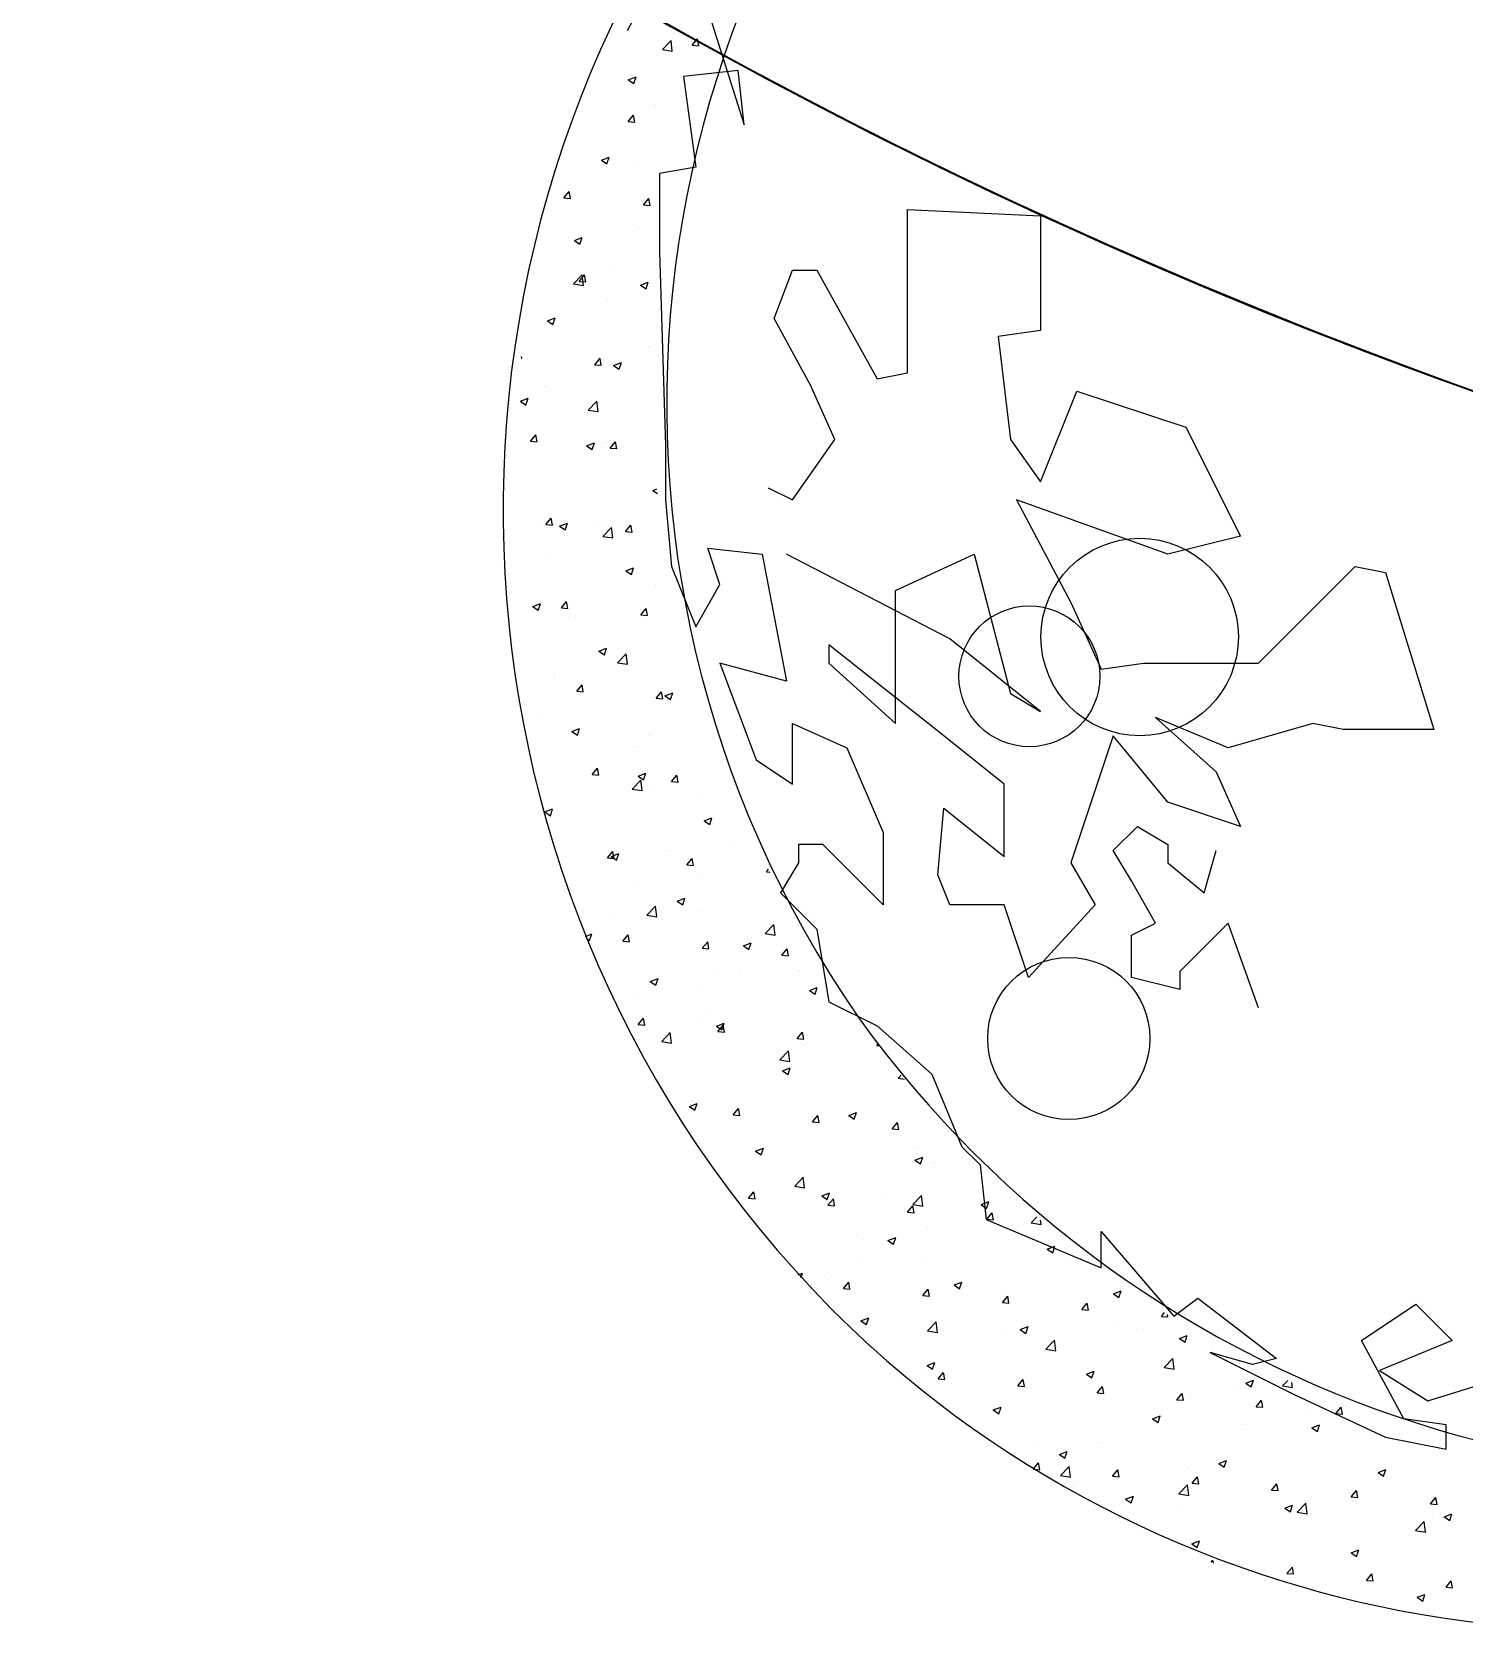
# Model space of a CAD drawing. Extents: x 652 to 897, y 187 to 370.
# Drawn here: x 849.328 to 849.942, y 228.694 to 229.38 of the extents above; entities that cross this region are included whole.
import ezdxf

# ---------------------------------------------------------------- set-up
doc = ezdxf.new("R2010")
doc.units = 0
doc.layers.get('0').update_dxf_attribs({"linetype": 'CONTINUOUS'})
doc.layers.add('40', color=3, linetype='CONTINUOUS')
doc.layers.add('ROAD', color=1, linetype='CONTINUOUS')

# ---------------------------------------------------------------- blocks, each defined once
blk = doc.blocks.new('PLANT90')
for start, end in [(98.1984, 120.329), (53.1984, 75.329), (143.1984, 165.329), (8.1984, 30.329), (188.1984, 210.329), (323.1984, 345.329), (233.1984, 255.329), (278.1984, 300.329)]:
    blk.add_arc((121.2, -11.9), 5000, start, end)
blk = doc.blocks.new('WH34')
at = {"layer": '40', "color": 3}
for p, q in [((-239.6, 95.17), (-239.6, 95.17)), ((-235.66, 92.42), (-234.46, 93.86)), ((-234.17, 92.29), (-234.46, 93.86)), ((-234.13, 94.89), (-234.13, 94.89)), ((-248.71, 92.39), (-248.71, 92.39)), ((-242.37, 91.43), (-240.43, 93.46)), ((-242.37, 91.43), (-240.15, 91.08)), ((-240.15, 91.08), (-240.43, 93.46)), ((-239.38, 91.91), (-239.38, 91.91)), ((-235.66, 92.42), (-234.17, 92.29)), ((-239.91, 86.85), (-239.91, 86.85)), ((-237.3, 88.51), (-237.3, 88.51)), ((-253.09, 86.43), (-253.09, 86.43)), ((-252.89, 84.98), (-252.89, 84.98)), ((-250.06, 84.6), (-248.31, 85.28)), ((-250.06, 84.6), (-248.81, 83.76)), ((-248.82, 83.76), (-248.31, 85.27)), ((-239.16, 83.64), (-239.16, 83.64)), ((-257.59, 79.7), (-257.59, 79.7)), ((-253.74, 81.14), (-253.74, 81.14)), ((-237.62, 79.47), (-237.62, 79.47)), ((-253.2, 76.65), (-253.2, 76.65)), ((-252.32, 76.34), (-252.32, 76.34)), ((-250.12, 75.19), (-248.92, 76.62)), ((-248.63, 75.05), (-248.92, 76.62)), ((-244.25, 79.13), (-244.25, 79.13)), ((-243.88, 78.64), (-243.88, 78.64)), ((-240.21, 78.53), (-240.21, 78.53)), ((-238.98, 75.78), (-238.98, 75.78)), ((-250.12, 75.19), (-248.63, 75.06)), ((-250.46, 68.78), (-250.46, 68.78)), ((-244.2, 69.61), (-244.2, 69.61)), ((-240.52, 70.21), (-240.52, 70.21)), ((-240.2, 68.72), (-240.2, 68.72)), ((-262.57, 66.99), (-262.57, 66.99)), ((-256.14, 66.47), (-254.39, 67.15)), ((-256.14, 66.47), (-254.9, 65.64)), ((-254.9, 65.63), (-254.39, 67.14)), ((-254.77, 66.22), (-254.77, 66.22)), ((-253.5, 68.33), (-253.5, 68.33)), ((-249.22, 66.43), (-249.22, 66.43)), ((-264.59, 57.95), (-263.38, 59.39)), ((-264.59, 57.95), (-263.09, 57.82)), ((-263.09, 57.82), (-263.38, 59.38)), ((-263.36, 58.23), (-263.36, 58.23)), ((-257.03, 58.92), (-257.03, 58.92)), ((-253.8, 60.01), (-253.8, 60.01)), ((-250.77, 59.75), (-250.77, 59.75)), ((-248.78, 60.73), (-248.78, 60.73)), ((-246.65, 56.38), (-245.45, 57.82)), ((-245.16, 56.25), (-245.45, 57.82)), ((-246.65, 56.38), (-245.16, 56.25)), ((-262.17, 50.86), (-262.17, 50.86)), ((-254.11, 51.69), (-254.11, 51.69)), ((-254.09, 53.65), (-254.09, 53.65)), ((-247.88, 51.13), (-247.88, 51.13)), ((-268.4, 46.98), (-268.4, 46.98)), ((-266.74, 50.09), (-266.74, 50.09)), ((-263.61, 49.06), (-263.61, 49.06)), ((-262.22, 48.35), (-260.47, 49.02)), ((-262.22, 48.35), (-260.98, 47.51)), ((-260.98, 47.5), (-260.47, 49.02)), ((-257.35, 49.89), (-257.35, 49.89)), ((-253.82, 49.48), (-253.82, 49.48)), ((-248.82, 50.29), (-248.82, 50.29)), ((-254.41, 43.37), (-254.41, 43.37)), ((-267.04, 41.76), (-267.04, 41.76)), ((-263.93, 40.03), (-263.93, 40.03)), ((-262.43, 38.59), (-260.48, 40.62)), ((-261.12, 39.15), (-259.91, 40.58)), ((-260.2, 38.24), (-260.48, 40.61)), ((-259.62, 39.01), (-259.91, 40.58)), ((-259.06, 40.94), (-259.06, 40.94)), ((-254.46, 41.27), (-254.46, 41.27)), ((-245.72, 40.38), (-245.72, 40.38)), ((-270.19, 39.2), (-270.19, 39.2)), ((-262.43, 38.59), (-260.2, 38.24)), ((-261.12, 39.15), (-259.62, 39.01)), ((-247.3, 38.28), (-245.55, 38.95)), ((-247.3, 38.28), (-246.06, 37.44)), ((-246.06, 37.44), (-245.55, 38.95)), ((-267.34, 33.44), (-267.34, 33.44)), ((-254.85, 34.56), (-254.85, 34.56)), ((-254.72, 35.04), (-254.72, 35.04)), ((-245.25, 33.49), (-245.25, 33.49)), ((-270.5, 30.17), (-270.5, 30.17)), ((-269.43, 32.06), (-269.43, 32.06)), ((-268.31, 30.22), (-266.56, 30.89)), ((-268.31, 30.22), (-267.06, 29.38)), ((-267.06, 29.38), (-266.56, 30.89)), ((-261.04, 31.41), (-261.04, 31.41)), ((-248.86, 29.07), (-248.86, 29.07)), ((-272.01, 25.37), (-272.01, 25.37)), ((-263.93, 28.17), (-263.93, 28.17)), ((-263.44, 26.57), (-263.44, 26.57)), ((-255.02, 26.72), (-255.02, 26.72)), ((-250.59, 27.61), (-250.59, 27.61)), ((-274.24, 21.79), (-274.09, 21.78)), ((-274.09, 21.78), (-274.17, 22.23)), ((-267.65, 25.12), (-267.65, 25.12)), ((-258.66, 24.81), (-258.66, 24.81)), ((-257.65, 20.34), (-256.44, 21.78)), ((-256.15, 20.21), (-256.44, 21.77)), ((-251.82, 23.63), (-251.82, 23.63)), ((-245.57, 24.46), (-245.57, 24.46)), ((-245.32, 24.25), (-245.32, 24.25)), ((-267.61, 21.55), (-267.61, 21.55)), ((-257.65, 20.34), (-256.15, 20.21)), ((-255.32, 18.4), (-255.32, 18.4)), ((-253.38, 20.15), (-251.63, 20.82)), ((-253.38, 20.15), (-252.14, 19.31)), ((-252.14, 19.31), (-251.63, 20.82)), ((-268.91, 15.46), (-268.91, 15.46)), ((-268.47, 15.32), (-268.47, 15.32)), ((-267.95, 16.8), (-267.95, 16.8)), ((-255.56, 14.9), (-255.56, 14.9)), ((-253.89, 17.82), (-253.89, 17.82)), ((-252.14, 14.6), (-252.14, 14.6)), ((-274.39, 12.09), (-272.64, 12.76)), ((-274.39, 12.09), (-273.15, 11.25)), ((-274.19, 11.69), (-274.19, 11.69)), ((-273.15, 11.25), (-272.64, 12.76)), ((-259.11, 10.09), (-257.16, 12.12)), ((-258.4, 13.77), (-258.4, 13.77)), ((-256.89, 9.75), (-257.16, 12.12)), ((-268.26, 8.48), (-268.26, 8.48)), ((-259.11, 10.09), (-256.89, 9.75)), ((-255.63, 10.08), (-255.63, 10.08)), ((-272.11, 3.1), (-270.91, 4.54)), ((-270.62, 2.97), (-270.91, 4.54)), ((-264.98, 3.91), (-264.98, 3.91)), ((-258.72, 4.74), (-258.72, 4.74)), ((-249.25, 5.98), (-249.25, 5.98)), ((-273.78, 2.69), (-273.78, 2.69)), ((-272.11, 3.1), (-270.62, 2.97)), ((-269.5, 0.4), (-269.5, 0.4)), ((-268.56, 0.15), (-268.56, 0.15)), ((-260.43, 2.12), (-260.43, 2.12)), ((-259.47, 2.02), (-257.72, 2.69)), ((-259.47, 2.02), (-258.22, 1.18)), ((-258.22, 1.18), (-257.72, 2.69)), ((-255.93, 1.75), (-255.93, 1.75)), ((-254.92, 2.9), (-254.92, 2.9)), ((-254.18, 1.54), (-252.97, 2.97)), ((-254.18, 1.54), (-252.69, 1.41)), ((-252.69, 1.4), (-252.97, 2.97)), ((-247.08, 1.56), (-247.08, 1.56)), ((-268.5, -0.67), (-268.5, -0.67)), ((-255.16, -1.24), (-255.16, -1.24)), ((-248.93, -2.58), (-248.93, -2.58)), ((-271.55, -5.95), (-271.55, -5.95)), ((-265.3, -5.12), (-265.3, -5.12)), ((-263.51, -5.09), (-263.51, -5.09)), ((-256.24, -6.57), (-256.24, -6.57)), ((-255.83, -3.88), (-255.83, -3.88)), ((-268.86, -8.17), (-268.86, -8.17)), ((-265.4, -10.59), (-265.4, -10.59)), ((-244.54, -8.04), (-243.63, -7.69)), ((-244.54, -8.04), (-243.51, -8.74)), ((-268.64, -15.7), (-267.44, -14.26)), ((-267.15, -15.83), (-267.44, -14.27)), ((-262.4, -13.74), (-262.4, -13.74)), ((-253.96, -13.84), (-253.96, -13.84)), ((-252.06, -11.15), (-252.06, -11.15)), ((-246.62, -11.66), (-246.62, -11.66)), ((-243.56, -13.02), (-243.56, -13.02)), ((-271.87, -14.98), (-271.87, -14.98)), ((-269.17, -16.49), (-269.17, -16.49)), ((-268.64, -15.7), (-267.15, -15.83)), ((-268.54, -16.34), (-268.54, -16.34)), ((-265.55, -16.11), (-263.8, -15.43)), ((-265.55, -16.11), (-264.31, -16.94)), ((-264.31, -16.95), (-263.8, -15.44)), ((-256.54, -14.89), (-256.54, -14.89)), ((-255.8, -18.4), (-253.85, -16.37)), ((-253.57, -18.74), (-253.85, -16.37)), ((-250.71, -17.27), (-249.51, -15.83)), ((-250.71, -17.27), (-249.22, -17.4)), ((-249.22, -17.4), (-249.51, -15.83)), ((-255.8, -18.4), (-253.57, -18.74)), ((-253.19, -21.52), (-253.19, -21.52)), ((-246.93, -20.7), (-246.93, -20.7)), ((-243.86, -21.34), (-243.86, -21.34)), ((-270.27, -23.36), (-270.27, -23.36)), ((-269.47, -24.81), (-269.47, -24.81)), ((-268.98, -23.6), (-268.98, -23.6)), ((-256.93, -23.92), (-256.93, -23.92)), ((-256.84, -23.21), (-256.84, -23.21)), ((-243.58, -24.49), (-243.58, -24.49)), ((-265, -26.72), (-265, -26.72)), ((-255, -28.75), (-255, -28.75)), ((-251.65, -27.28), (-251.65, -27.28)), ((-250.63, -26.17), (-248.88, -25.5)), ((-250.63, -26.17), (-249.38, -27.01)), ((-249.38, -27.01), (-248.88, -25.5)), ((-269.58, -31.26), (-269.58, -31.26)), ((-259.77, -31.38), (-259.77, -31.38)), ((-257.15, -31.54), (-257.15, -31.54)), ((-253.51, -30.56), (-253.51, -30.56)), ((-244.16, -29.66), (-244.16, -29.66)), ((-244.04, -29.31), (-244.04, -29.31)), ((-275.56, -33.46), (-275.56, -33.46)), ((-275.25, -36.07), (-275.25, -36.07)), ((-271.63, -34.23), (-269.88, -33.56)), ((-271.63, -34.23), (-270.39, -35.07)), ((-270.39, -35.08), (-269.88, -33.57)), ((-269.78, -33.14), (-269.78, -33.14)), ((-265.17, -34.5), (-263.97, -33.07)), ((-265.17, -34.5), (-263.68, -34.64)), ((-263.68, -34.64), (-263.97, -33.07)), ((-249.01, -34.24), (-249.01, -34.24)), ((-247.24, -36.07), (-246.04, -34.64)), ((-247.24, -36.07), (-245.75, -36.2)), ((-245.75, -36.21), (-246.04, -34.64)), ((-263.59, -36.74), (-263.59, -36.74)), ((-261.9, -36.63), (-261.9, -36.63)), ((-250.62, -39.17), (-250.62, -39.17)), ((-248.55, -37.2), (-248.55, -37.2)), ((-244.47, -37.98), (-244.47, -37.98)), ((-270.08, -41.46), (-270.08, -41.46)), ((-266.35, -41.24), (-266.35, -41.24)), ((-260.09, -40.42), (-260.09, -40.42)), ((-257.45, -39.86), (-257.45, -39.86)), ((-239.46, -42.99), (-239.46, -42.99)), ((-256.71, -44.3), (-254.96, -43.63)), ((-256.71, -44.3), (-255.47, -45.14)), ((-255.47, -45.14), (-254.96, -43.63)), ((-254.04, -45.49), (-254.04, -45.49)), ((-252.48, -46.89), (-250.54, -44.86)), ((-252.48, -46.89), (-250.26, -47.23)), ((-250.26, -47.23), (-250.54, -44.86)), ((-244.77, -46.31), (-244.77, -46.31)), ((-270.38, -49.78), (-270.38, -49.78)), ((-268.62, -48), (-268.62, -48)), ((-266.77, -49.41), (-266.77, -49.41)), ((-266.66, -50.28), (-266.66, -50.28)), ((-257.76, -48.18), (-257.76, -48.18)), ((-257.2, -49.03), (-257.2, -49.03)), ((-253.42, -49.97), (-253.42, -49.97)), ((-241.41, -46.95), (-241.41, -46.95)), ((-272.92, -51.1), (-272.92, -51.1)), ((-261.7, -53.31), (-260.5, -51.87)), ((-261.7, -53.31), (-260.21, -53.44)), ((-261.5, -52.76), (-261.5, -52.76)), ((-260.21, -53.44), (-260.5, -51.88)), ((-248.15, -53.33), (-248.15, -53.33)), ((-243.77, -54.88), (-242.57, -53.44)), ((-242.28, -55.01), (-242.57, -53.44)), ((-241.79, -54.37), (-240.04, -53.69)), ((-240.55, -55.21), (-240.04, -53.7)), ((-240.08, -50.53), (-240.08, -50.53)), ((-234.81, -53.89), (-234.81, -53.89)), ((-258.06, -56.5), (-258.06, -56.5)), ((-247.98, -56.81), (-247.98, -56.81)), ((-245.08, -54.63), (-245.08, -54.63)), ((-243.77, -54.88), (-242.28, -55.01)), ((-241.79, -54.37), (-240.54, -55.2)), ((-241.72, -55.99), (-241.72, -55.99)), ((-273.24, -60.14), (-273.24, -60.14)), ((-270.69, -58.1), (-270.69, -58.1)), ((-263.77, -58.89), (-263.77, -58.89)), ((-255.07, -60.41), (-255.07, -60.41)), ((-240.49, -57.91), (-240.49, -57.91)), ((-232.54, -61.19), (-232.54, -61.19)), ((-271.74, -62.11), (-271.74, -62.11)), ((-269.65, -62.91), (-269.65, -62.91)), ((-262.79, -62.43), (-261.04, -61.76)), ((-262.79, -62.43), (-261.55, -63.27)), ((-261.55, -63.27), (-261.04, -61.76)), ((-258.4, -62.68), (-258.4, -62.68)), ((-258.36, -64.83), (-258.36, -64.83)), ((-245.38, -62.95), (-245.38, -62.95)), ((-245.05, -63.24), (-245.05, -63.24)), ((-238.83, -64.6), (-238.83, -64.6)), ((-234.5, -63.4), (-234.5, -63.4)), ((-231.71, -63.81), (-231.71, -63.81)), ((-270.99, -66.43), (-270.99, -66.43)), ((-263.66, -68.4), (-263.66, -68.4)), ((-254.56, -66.67), (-254.56, -66.67)), ((-249.08, -65.9), (-249.08, -65.9)), ((-248.3, -65.85), (-248.3, -65.85)), ((-270.35, -68.75), (-270.35, -68.75)), ((-258.24, -72.11), (-257.03, -70.68)), ((-258.24, -72.11), (-256.74, -72.25)), ((-256.74, -72.25), (-257.03, -70.68)), ((-247.87, -72.49), (-246.12, -71.82)), ((-246.63, -73.34), (-246.12, -71.83)), ((-245.68, -71.27), (-245.68, -71.27)), ((-232.85, -69.51), (-232.85, -69.51)), ((-263.26, -75.45), (-263.26, -75.45)), ((-258.67, -73.15), (-258.67, -73.15)), ((-254.88, -75.71), (-254.88, -75.71)), ((-249.17, -75.38), (-247.22, -73.35)), ((-249.17, -75.38), (-246.94, -75.72)), ((-247.87, -72.49), (-246.63, -73.33)), ((-246.95, -75.72), (-247.22, -73.35)), ((-245.41, -74.46), (-245.41, -74.46)), ((-240.3, -73.68), (-239.1, -72.25)), ((-240.3, -73.68), (-238.81, -73.81)), ((-239.53, -74.65), (-239.53, -74.65)), ((-238.81, -73.82), (-239.1, -72.25)), ((-229.62, -72.38), (-229.62, -72.38)), ((-261.14, -76.53), (-261.14, -76.53)), ((-257.99, -78.81), (-257.99, -78.81)), ((-254.11, -77.15), (-254.11, -77.15)), ((-249.92, -76.02), (-249.92, -76.02)), ((-236.57, -76.58), (-236.57, -76.58)), ((-233.15, -77.84), (-233.15, -77.84)), ((-268.88, -80.56), (-267.13, -79.89)), ((-268.88, -80.56), (-267.63, -81.4)), ((-268.69, -79.65), (-268.69, -79.65)), ((-267.63, -81.4), (-267.13, -79.89)), ((-258.97, -81.47), (-258.97, -81.47)), ((-245.99, -79.6), (-245.99, -79.6)), ((-244.65, -79.37), (-244.65, -79.37)), ((-236.2, -82.24), (-236.2, -82.24)), ((-232.95, -82.56), (-231.2, -81.89)), ((-232.95, -82.56), (-231.7, -83.4)), ((-231.71, -83.4), (-231.2, -81.89)), ((-231.3, -79.94), (-231.3, -79.94)), ((-229.94, -81.42), (-229.94, -81.42)), ((-261.46, -85.57), (-261.46, -85.57)), ((-251.99, -84.32), (-251.99, -84.32)), ((-233.46, -86.16), (-233.46, -86.16)), ((-259.28, -89.79), (-259.28, -89.79)), ((-254.89, -88.72), (-254.89, -88.72)), ((-254.77, -90.92), (-253.56, -89.48)), ((-253.95, -90.62), (-252.2, -89.95)), ((-253.27, -91.05), (-253.56, -89.49)), ((-252.71, -91.46), (-252.2, -89.95)), ((-246.29, -87.92), (-246.29, -87.92)), ((-241.55, -89.29), (-241.55, -89.29)), ((-240.56, -89.56), (-240.56, -89.56)), ((-228.2, -89.85), (-228.2, -89.85)), ((-227.05, -90.03), (-227.05, -90.03)), ((-225.98, -87.06), (-225.98, -87.06)), ((-255.14, -92.07), (-255.14, -92.07)), ((-254.77, -90.92), (-253.27, -91.05)), ((-253.95, -90.62), (-252.71, -91.46)), ((-242.77, -92.1), (-242.77, -92.1)), ((-236.84, -92.49), (-235.63, -91.05)), ((-236.84, -92.49), (-235.34, -92.62)), ((-236.52, -91.28), (-236.52, -91.28)), ((-235.34, -92.62), (-235.63, -91.05)), ((-221.13, -92.88), (-221.13, -92.88)), ((-219.99, -92.55), (-219.99, -92.55)), ((-218.9, -94.06), (-218.42, -93.48)), ((-258.56, -94.18), (-258.56, -94.18)), ((-246.6, -96.24), (-246.6, -96.24)), ((-234.57, -95.05), (-234.57, -95.05)), ((-233.76, -94.48), (-233.76, -94.48)), ((-218.9, -94.06), (-218.1, -94.13)), ((-259.58, -98.11), (-259.58, -98.11)), ((-249.15, -97.56), (-249.15, -97.56)), ((-239.03, -100.69), (-237.28, -100.02)), ((-239.03, -100.69), (-237.79, -101.53)), ((-237.79, -101.53), (-237.28, -100.02)), ((-233.62, -99.89), (-233.62, -99.89)), ((-217.84, -97.82), (-217.84, -97.82)), ((-259.76, -101.5), (-259.76, -101.5)), ((-249.35, -101.96), (-249.35, -101.96)), ((-246.9, -104.56), (-246.9, -104.56)), ((-246.42, -102.06), (-246.42, -102.06)), ((-245.85, -103.87), (-243.91, -101.84)), ((-245.85, -103.87), (-243.63, -104.21)), ((-243.63, -104.22), (-243.91, -101.84)), ((-243.09, -101.14), (-243.09, -101.14)), ((-234.06, -102.8), (-234.06, -102.8)), ((-233.07, -102.63), (-233.07, -102.63)), ((-225.03, -103.8), (-225.03, -103.8)), ((-221.44, -101.2), (-221.44, -101.2)), ((-219.72, -103.19), (-219.72, -103.19)), ((-259.88, -106.44), (-259.88, -106.44)), ((-259.71, -108.63), (-258.29, -108.08)), ((-258.79, -109.59), (-258.29, -108.08)), ((-254.49, -104.86), (-254.49, -104.86)), ((-241.14, -105.42), (-241.14, -105.42)), ((-239.61, -106.31), (-239.61, -106.31)), ((-227.8, -105.99), (-227.8, -105.99)), ((-224.41, -107.68), (-224.41, -107.68)), ((-219.17, -108.01), (-217.23, -105.98)), ((-219.17, -108.01), (-216.95, -108.35)), ((-218.15, -106.85), (-218.15, -106.85)), ((-216.95, -108.35), (-217.23, -105.98)), ((-214.45, -106.55), (-214.45, -106.55)), ((-259.52, -109.1), (-258.79, -109.59)), ((-255.93, -111.82), (-255.93, -111.82)), ((-254.19, -108.81), (-254.19, -108.81)), ((-251.3, -109.72), (-250.09, -108.29)), ((-251.3, -109.72), (-249.8, -109.85)), ((-249.8, -109.86), (-250.09, -108.29)), ((-249.67, -111), (-249.67, -111)), ((-240.2, -109.75), (-240.2, -109.75)), ((-234.37, -111.12), (-234.37, -111.12)), ((-233.37, -111.29), (-232.16, -109.86)), ((-233.37, -111.29), (-231.87, -111.42)), ((-231.87, -111.43), (-232.16, -109.86)), ((-224.11, -110.75), (-222.36, -110.08)), ((-224.11, -110.75), (-222.86, -111.59)), ((-222.87, -111.6), (-222.36, -110.08)), ((-221.74, -109.52), (-221.74, -109.52)), ((-215.44, -112.86), (-214.23, -111.43)), ((-213.94, -112.99), (-214.23, -111.43)), ((-251.39, -114.77), (-251.39, -114.77)), ((-247.2, -112.88), (-247.2, -112.88)), ((-238.04, -115.33), (-238.04, -115.33)), ((-215.44, -112.86), (-213.94, -112.99)), ((-245.11, -118.82), (-243.36, -118.15)), ((-245.11, -118.82), (-243.87, -119.66)), ((-243.87, -119.66), (-243.36, -118.15)), ((-230.99, -117.54), (-230.99, -117.54)), ((-226.06, -118.72), (-226.06, -118.72)), ((-224.73, -116.71), (-224.73, -116.71)), ((-224.7, -115.9), (-224.7, -115.9)), ((-222.04, -117.85), (-222.04, -117.85)), ((-215.26, -115.47), (-215.26, -115.47)), ((-211.48, -116.22), (-211.48, -116.22)), ((-211.35, -116.46), (-211.35, -116.46)), ((-209.06, -115.97), (-209.06, -115.97)), ((-247.51, -121.21), (-247.51, -121.21)), ((-246.78, -119.61), (-246.78, -119.61)), ((-240.64, -121.22), (-240.64, -121.22)), ((-234.67, -119.45), (-234.67, -119.45)), ((-209.19, -120.82), (-207.43, -120.15)), ((-209.19, -120.82), (-207.94, -121.66)), ((-207.94, -121.66), (-207.44, -120.15)), ((-205.49, -121.71), (-205.49, -121.71)), ((-222.35, -126.17), (-222.35, -126.17)), ((-221.84, -125.33), (-221.84, -125.33)), ((-220.07, -124.21), (-220.07, -124.21)), ((-209.36, -124.29), (-209.36, -124.29)), ((-206.05, -123.25), (-206.05, -123.25)), ((-249.23, -129.21), (-249.23, -129.21)), ((-247.83, -128.53), (-246.62, -127.09)), ((-247.83, -128.53), (-246.34, -128.66)), ((-247.81, -129.53), (-247.81, -129.53)), ((-246.34, -128.66), (-246.63, -127.09)), ((-242.91, -128.11), (-242.91, -128.11)), ((-237.57, -127.4), (-237.57, -127.4)), ((-234.98, -127.77), (-234.98, -127.77)), ((-234.65, -126.71), (-234.65, -126.71)), ((-231.31, -126.57), (-231.31, -126.57)), ((-230.19, -128.88), (-228.44, -128.21)), ((-230.19, -128.88), (-228.95, -129.72)), ((-229.9, -130.1), (-228.69, -128.66)), ((-229.57, -128.67), (-229.57, -128.67)), ((-228.95, -129.72), (-228.44, -128.21)), ((-228.4, -130.23), (-228.69, -128.66)), ((-216.22, -129.24), (-216.22, -129.24)), ((-202.88, -129.8), (-202.88, -129.8)), ((-242.54, -132.36), (-240.59, -130.33)), ((-242.54, -132.36), (-240.32, -132.7)), ((-240.32, -132.71), (-240.59, -130.33)), ((-237.64, -131.47), (-237.64, -131.47)), ((-229.9, -130.1), (-228.4, -130.23)), ((-224.3, -132.03), (-224.3, -132.03)), ((-212.63, -133.11), (-212.63, -133.11)), ((-211.97, -131.67), (-210.76, -130.23)), ((-211.97, -131.67), (-210.47, -131.8)), ((-210.95, -132.6), (-210.95, -132.6)), ((-210.47, -131.8), (-210.76, -130.23)), ((-210.52, -132.96), (-210.52, -132.96)), ((-209.67, -132.62), (-209.67, -132.62)), ((-206.37, -132.28), (-206.37, -132.28)), ((-197.6, -133.16), (-197.6, -133.16)), ((-196.9, -131.04), (-196.9, -131.04)), ((-196.83, -130.86), (-196.83, -130.86)), ((-195.94, -130.46), (-195.94, -130.46)), ((-194.03, -133.24), (-193.81, -132.97)), ((-194.03, -133.24), (-193.59, -133.27)), ((-237.88, -136.43), (-237.88, -136.43)), ((-235.28, -136.09), (-235.28, -136.09)), ((-228.42, -135.19), (-228.42, -135.19)), ((-225.1, -135.46), (-225.1, -135.46)), ((-222.65, -134.49), (-222.65, -134.49)), ((-215.86, -136.5), (-213.91, -134.47)), ((-215.86, -136.5), (-213.63, -136.84)), ((-213.64, -136.84), (-213.91, -134.47)), ((-244.14, -137.26), (-244.14, -137.26)), ((-239.68, -137.96), (-239.68, -137.96)), ((-215.27, -138.95), (-213.52, -138.28)), ((-215.27, -138.95), (-214.02, -139.79)), ((-214.03, -139.79), (-213.52, -138.28)), ((-197.14, -139.18), (-197.14, -139.18)), ((-189.18, -140.64), (-188.49, -139.92)), ((-189.18, -140.64), (-187.74, -140.86)), ((-234.54, -141.38), (-234.54, -141.38)), ((-222.96, -142.81), (-222.96, -142.81)), ((-221.2, -141.95), (-221.2, -141.95)), ((-219.2, -142.97), (-219.2, -142.97)), ((-212.95, -142.14), (-212.95, -142.14)), ((-209.97, -140.94), (-209.97, -140.94)), ((-207.85, -142.51), (-207.85, -142.51)), ((-203.48, -140.9), (-203.48, -140.9)), ((-194.5, -143.07), (-194.5, -143.07)), ((-236.27, -147.01), (-234.52, -146.34)), ((-236.27, -147.01), (-235.03, -147.85)), ((-235.58, -144.41), (-235.58, -144.41)), ((-235.03, -147.85), (-234.52, -146.34)), ((-234.99, -145.05), (-234.99, -145.05)), ((-226.43, -148.9), (-225.22, -147.47)), ((-224.94, -149.04), (-225.22, -147.47)), ((-211.55, -147.87), (-211.55, -147.87)), ((-197.44, -147.5), (-197.44, -147.5)), ((-196.97, -145.37), (-196.97, -145.37)), ((-188.01, -147.86), (-188.01, -147.86)), ((-184.81, -145.9), (-184.81, -145.9)), ((-226.43, -148.9), (-224.93, -149.03)), ((-226.13, -150.38), (-226.13, -150.38)), ((-223.26, -151.14), (-223.26, -151.14)), ((-210.28, -149.26), (-210.28, -149.26)), ((-210.05, -150.76), (-210.05, -150.76)), ((-208.5, -150.47), (-207.29, -149.03)), ((-208.5, -150.47), (-207, -150.6)), ((-207, -150.6), (-207.29, -149.04)), ((-200.35, -149.01), (-198.6, -148.34)), ((-200.35, -149.01), (-199.1, -149.85)), ((-199.1, -149.86), (-198.6, -148.34)), ((-194.27, -148.68), (-194.27, -148.68)), ((-190.98, -150.86), (-190.98, -150.86)), ((-190.57, -152.04), (-189.36, -150.6)), ((-189.07, -152.17), (-189.36, -150.61)), ((-235.89, -152.74), (-235.89, -152.74)), ((-226.06, -154.72), (-226.06, -154.72)), ((-225.78, -152.83), (-225.78, -152.83)), ((-219.52, -152), (-219.52, -152)), ((-205.56, -153.36), (-205.56, -153.36)), ((-190.57, -152.04), (-189.07, -152.17)), ((-185.12, -154.22), (-185.12, -154.22)), ((-221.35, -157.08), (-219.6, -156.41)), ((-221.35, -157.08), (-220.11, -157.92)), ((-220.79, -158.08), (-220.79, -158.08)), ((-220.14, -155.87), (-220.14, -155.87)), ((-220.11, -157.92), (-219.6, -156.41)), ((-212.72, -155.28), (-212.72, -155.28)), ((-210.58, -157.58), (-210.58, -157.58)), ((-207.45, -158.64), (-207.45, -158.64)), ((-200.84, -158.54), (-200.84, -158.54)), ((-199.37, -155.85), (-199.37, -155.85)), ((-197.74, -155.82), (-197.74, -155.82)), ((-194.58, -157.72), (-194.58, -157.72)), ((-186.03, -156.41), (-186.03, -156.41)), ((-185.42, -159.08), (-183.67, -158.41)), ((-185.12, -156.47), (-185.12, -156.47)), ((-184.18, -159.92), (-183.67, -158.41)), ((-226.1, -161.86), (-226.1, -161.86)), ((-223.56, -159.46), (-223.56, -159.46)), ((-216.63, -160.62), (-216.63, -160.62)), ((-196.01, -162.11), (-196.01, -162.11)), ((-194.1, -159.21), (-194.1, -159.21)), ((-185.42, -159.08), (-184.18, -159.92)), ((-181.43, -159.61), (-181.43, -159.61)), ((-180.76, -159.77), (-180.76, -159.77)), ((-172.44, -160.67), (-172.44, -160.67)), ((-212.54, -164.99), (-210.6, -162.96)), ((-212.54, -164.99), (-210.32, -165.33)), ((-210.88, -165.91), (-210.88, -165.91)), ((-210.32, -165.34), (-210.6, -162.96)), ((-210.59, -164.61), (-210.59, -164.61)), ((-198.05, -164.15), (-198.05, -164.15)), ((-185.42, -162.55), (-185.42, -162.55)), ((-175.9, -164.25), (-175.9, -164.25)), ((-169.64, -163.43), (-169.64, -163.43)), ((-225.17, -167.12), (-225.17, -167.12)), ((-223.87, -167.78), (-223.87, -167.78)), ((-222.96, -167.71), (-221.76, -166.27)), ((-222.96, -167.71), (-221.47, -167.84)), ((-221.47, -167.84), (-221.76, -166.27)), ((-217.69, -167.99), (-217.69, -167.99)), ((-207.42, -168.4), (-207.42, -168.4)), ((-206.43, -167.14), (-204.68, -166.47)), ((-206.43, -167.14), (-205.18, -167.98)), ((-205.19, -167.98), (-204.68, -166.47)), ((-205.03, -169.28), (-203.82, -167.84)), ((-205.03, -169.28), (-203.53, -169.41)), ((-204.35, -168.56), (-204.35, -168.56)), ((-203.54, -169.41), (-203.82, -167.84)), ((-201.16, -167.58), (-201.16, -167.58)), ((-191.69, -166.33), (-191.69, -166.33)), ((-191, -169.12), (-191, -169.12)), ((-187.1, -170.84), (-185.89, -169.41)), ((-185.6, -170.98), (-185.89, -169.41)), ((-185.86, -169.13), (-183.92, -167.1)), ((-185.86, -169.13), (-183.64, -169.47)), ((-183.64, -169.47), (-183.92, -167.1)), ((-172.74, -168.99), (-172.74, -168.99)), ((-170.5, -169.14), (-168.75, -168.47)), ((-170.5, -169.14), (-169.26, -169.98)), ((-169.26, -169.99), (-168.75, -168.48)), ((-223.21, -170.48), (-223.21, -170.48)), ((-198.35, -172.47), (-198.35, -172.47)), ((-187.1, -170.84), (-185.6, -170.98)), ((-185.72, -170.87), (-185.72, -170.87)), ((-177.66, -169.68), (-177.66, -169.68)), ((-169.17, -172.41), (-167.96, -170.98)), ((-169.17, -172.41), (-167.67, -172.54)), ((-167.67, -172.55), (-167.96, -170.98)), ((-167.89, -172.02), (-167.89, -172.02)), ((-166.75, -172.04), (-166.75, -172.04)), ((-164.31, -170.25), (-164.31, -170.25)), ((-159.18, -173.26), (-157.9, -171.93)), ((-156.96, -173.61), (-157.07, -172.65)), ((-211.19, -174.23), (-211.19, -174.23)), ((-198.27, -176.19), (-198.27, -176.19)), ((-191.51, -177.21), (-189.76, -176.54)), ((-190.26, -178.05), (-189.76, -176.54)), ((-182.48, -174.11), (-182.48, -174.11)), ((-182.47, -174.53), (-182.47, -174.53)), ((-176.22, -173.29), (-176.22, -173.29)), ((-160.21, -175.56), (-160.21, -175.56)), ((-159.18, -173.26), (-156.96, -173.61)), ((-214, -178.26), (-214, -178.26)), ((-211.63, -179.53), (-211.63, -179.53)), ((-207.74, -177.44), (-207.74, -177.44)), ((-197.05, -177.03), (-197.05, -177.03)), ((-191.51, -177.21), (-190.26, -178.05)), ((-186.03, -179.19), (-186.03, -179.19)), ((-176.48, -180.02), (-176.48, -180.02)), ((-173.04, -177.32), (-173.04, -177.32)), ((-161.9, -177.51), (-161.9, -177.51)), ((-157.54, -179.82), (-157.54, -179.82)), ((-155.58, -179.21), (-153.83, -178.54)), ((-155.58, -179.21), (-154.33, -180.05)), ((-154.34, -180.05), (-153.83, -178.54)), ((-151.28, -179), (-151.28, -179)), ((-211.49, -182.55), (-211.49, -182.55)), ((-209.21, -181.33), (-209.21, -181.33)), ((-198.66, -180.79), (-198.66, -180.79)), ((-195.87, -181.89), (-195.87, -181.89)), ((-191.06, -182.52), (-191.06, -182.52)), ((-189.06, -183.97), (-189.06, -183.97)), ((-182.8, -183.15), (-182.8, -183.15)), ((-182.52, -182.46), (-182.52, -182.46)), ((-173.33, -181.9), (-173.33, -181.9)), ((-169.18, -183.02), (-169.18, -183.02)), ((-160.51, -183.88), (-160.51, -183.88)), ((-155.83, -183.59), (-155.83, -183.59)), ((-147.88, -182.28), (-147.88, -182.28)), ((-211.74, -184.97), (-210.76, -184.6)), ((-211.11, -185.65), (-210.76, -184.6)), ((-205.64, -185.02), (-205.64, -185.02)), ((-204.85, -186.05), (-204.85, -186.05)), ((-203.94, -184.69), (-203.94, -184.69)), ((-201.56, -188.08), (-200.35, -186.64)), ((-200.07, -188.21), (-200.36, -186.65)), ((-190.6, -185.25), (-190.6, -185.25)), ((-186.33, -187.51), (-186.33, -187.51)), ((-177.25, -185.82), (-177.25, -185.82)), ((-176.58, -187.27), (-174.83, -186.6)), ((-176.58, -187.27), (-175.34, -188.11)), ((-175.34, -188.11), (-174.83, -186.6)), ((-173.35, -185.64), (-173.35, -185.64)), ((-163.91, -186.38), (-163.91, -186.38)), ((-152.35, -186.26), (-152.35, -186.26)), ((-150.56, -186.94), (-150.56, -186.94)), ((-201.56, -188.08), (-200.07, -188.21)), ((-198.96, -189.11), (-198.96, -189.11)), ((-183.63, -189.65), (-182.42, -188.21)), ((-183.63, -189.65), (-182.13, -189.78)), ((-182.14, -189.78), (-182.42, -188.22)), ((-166.93, -188.76), (-166.93, -188.76)), ((-165.7, -191.22), (-164.49, -189.78)), ((-164.2, -191.35), (-164.49, -189.78)), ((-164.12, -189.68), (-164.12, -189.68)), ((-157.86, -188.86), (-157.86, -188.86)), ((-148.39, -187.61), (-148.39, -187.61)), ((-148.19, -190.6), (-148.19, -190.6)), ((-140.65, -189.28), (-138.9, -188.6)), ((-140.65, -189.28), (-139.41, -190.11)), ((-139.41, -190.12), (-138.91, -188.61)), ((-200.84, -194.6), (-200.84, -194.6)), ((-197.59, -195.34), (-195.84, -194.67)), ((-196.35, -196.18), (-195.84, -194.67)), ((-196.09, -193.77), (-196.09, -193.77)), ((-195.63, -193.83), (-195.63, -193.83)), ((-189.38, -193.01), (-189.38, -193.01)), ((-181.51, -191.27), (-181.51, -191.27)), ((-179.91, -191.76), (-179.91, -191.76)), ((-173.65, -193.96), (-173.65, -193.96)), ((-165.7, -191.22), (-164.2, -191.35)), ((-160.82, -192.2), (-160.82, -192.2)), ((-147.77, -192.79), (-146.56, -191.35)), ((-147.77, -192.79), (-146.27, -192.92)), ((-146.27, -192.92), (-146.56, -191.35)), ((-132.92, -194.57), (-132.92, -194.57)), ((-129.83, -194.36), (-129.11, -193.5)), ((-129.83, -194.36), (-128.34, -194.49)), ((-128.34, -194.49), (-128.44, -193.93)), ((-199.26, -197.44), (-199.26, -197.44)), ((-197.59, -195.34), (-196.35, -196.18)), ((-187.5, -195.17), (-187.5, -195.17)), ((-186.64, -195.83), (-186.64, -195.83)), ((-182.55, -197.62), (-180.6, -195.59)), ((-182.55, -197.62), (-180.32, -197.96)), ((-180.33, -197.96), (-180.6, -195.59)), ((-174.15, -195.73), (-174.15, -195.73)), ((-161.66, -197.34), (-159.91, -196.67)), ((-161.66, -197.34), (-160.42, -198.18)), ((-160.81, -196.29), (-160.81, -196.29)), ((-160.42, -198.18), (-159.91, -196.67)), ((-154.97, -197.47), (-154.97, -197.47)), ((-147.46, -196.86), (-147.46, -196.86)), ((-139.18, -195.39), (-139.18, -195.39)), ((-135.51, -197.05), (-135.51, -197.05)), ((-134.12, -197.42), (-134.12, -197.42)), ((-186.48, -201.62), (-186.48, -201.62)), ((-170.69, -199.54), (-170.69, -199.54)), ((-164.44, -198.72), (-164.44, -198.72)), ((-161.12, -200.52), (-161.12, -200.52)), ((-155.87, -201.76), (-153.92, -199.73)), ((-155.87, -201.76), (-153.64, -202.1)), ((-153.64, -202.1), (-153.92, -199.73)), ((-153.38, -201.18), (-153.38, -201.18)), ((-148.49, -198.92), (-148.49, -198.92)), ((-138.8, -198.68), (-138.8, -198.68)), ((-125.73, -199.34), (-123.98, -198.67)), ((-125.73, -199.34), (-124.49, -200.18)), ((-124.49, -200.18), (-123.98, -198.67)), ((-118.23, -201.66), (-118.23, -201.66)), ((-186.94, -204.16), (-186.94, -204.16)), ((-182.67, -205.4), (-180.92, -204.73)), ((-182.67, -205.4), (-181.42, -206.24)), ((-181.42, -206.24), (-180.92, -204.73)), ((-173.96, -202.28), (-173.96, -202.28)), ((-167.96, -203.68), (-167.96, -203.68)), ((-145.76, -205.25), (-145.76, -205.25)), ((-139.5, -204.43), (-139.5, -204.43)), ((-135.81, -205.37), (-135.81, -205.37)), ((-132.81, -204.16), (-132.81, -204.16)), ((-130.03, -203.18), (-130.03, -203.18)), ((-129.19, -205.89), (-127.24, -203.86)), ((-126.96, -206.24), (-127.24, -203.87)), ((-122.98, -203.61), (-122.98, -203.61)), ((-182.54, -206.18), (-182.54, -206.18)), ((-180.16, -208.45), (-178.95, -207.02)), ((-180.16, -208.45), (-178.67, -208.59)), ((-179.02, -208.5), (-179.02, -208.5)), ((-178.67, -208.59), (-178.96, -207.02)), ((-171.01, -208.58), (-171.01, -208.58)), ((-165.67, -209.07), (-165.67, -209.07)), ((-162.23, -210.02), (-161.02, -208.59)), ((-161.97, -209.17), (-161.97, -209.17)), ((-161.54, -207.33), (-161.54, -207.33)), ((-161.42, -208.84), (-161.42, -208.84)), ((-160.73, -210.16), (-161.02, -208.59)), ((-148.8, -207.24), (-148.8, -207.24)), ((-147.39, -206.67), (-147.39, -206.67)), ((-146.74, -207.4), (-144.99, -206.73)), ((-146.74, -207.4), (-145.49, -208.24)), ((-145.5, -208.25), (-144.99, -206.74)), ((-129.19, -205.89), (-126.96, -206.24)), ((-110.81, -209.41), (-109.06, -208.73)), ((-109.57, -210.25), (-109.06, -208.74)), ((-105.09, -208.89), (-105.09, -208.89)), ((-102.5, -210.03), (-101.34, -208.82)), ((-177.27, -209.4), (-177.27, -209.4)), ((-176.55, -211.67), (-176.55, -211.67)), ((-174.26, -210.6), (-174.26, -210.6)), ((-173.75, -211.86), (-173.75, -211.86)), ((-162.23, -210.02), (-160.73, -210.15)), ((-160.4, -212.43), (-160.4, -212.43)), ((-152.33, -209.63), (-152.33, -209.63)), ((-144.3, -211.59), (-143.09, -210.16)), ((-144.3, -211.59), (-142.8, -211.72)), ((-142.8, -211.73), (-143.09, -210.16)), ((-138.98, -210.2), (-138.98, -210.2)), ((-126.37, -213.16), (-125.16, -211.72)), ((-125.64, -210.76), (-125.64, -210.76)), ((-124.87, -213.29), (-125.16, -211.73)), ((-123.28, -211.93), (-123.28, -211.93)), ((-120.82, -210.96), (-120.82, -210.96)), ((-114.56, -210.14), (-114.56, -210.14)), ((-112.29, -211.32), (-112.29, -211.32)), ((-110.81, -209.41), (-109.57, -210.25)), ((-110.65, -210.33), (-110.65, -210.33)), ((-108.68, -210.41), (-108.68, -210.41)), ((-102.5, -210.03), (-100.28, -210.38)), ((-100.28, -210.38), (-100.41, -209.25)), ((-98.95, -211.89), (-98.95, -211.89)), ((-167.74, -215.47), (-165.99, -214.8)), ((-167.74, -215.47), (-166.5, -216.31)), ((-166.5, -216.31), (-165.99, -214.8)), ((-152.33, -215.11), (-152.33, -215.11)), ((-149.1, -215.57), (-149.1, -215.57)), ((-147.06, -212.99), (-147.06, -212.99)), ((-146.07, -214.29), (-146.07, -214.29)), ((-137.84, -215.42), (-137.84, -215.42)), ((-136.61, -213.04), (-136.61, -213.04)), ((-136.12, -213.69), (-136.12, -213.69)), ((-133.71, -213.55), (-133.71, -213.55)), ((-126.37, -213.16), (-124.87, -213.29)), ((-123.26, -212.91), (-123.26, -212.91)), ((-120.37, -214.12), (-120.37, -214.12)), ((-108.43, -214.73), (-107.23, -213.29)), ((-108.43, -214.73), (-106.94, -214.86)), ((-106.94, -214.86), (-107.23, -213.3)), ((-107.02, -214.68), (-107.02, -214.68)), ((-93.68, -215.25), (-93.68, -215.25)), ((-90.5, -216.3), (-89.3, -214.86)), ((-90.5, -216.3), (-89.01, -216.43)), ((-89.62, -215.85), (-89.62, -215.85)), ((-89.01, -216.43), (-89.3, -214.86)), ((-168.12, -217.19), (-168.12, -217.19)), ((-161.73, -217.17), (-161.73, -217.17)), ((-152.42, -217.92), (-152.42, -217.92)), ((-131.82, -217.47), (-130.06, -216.8)), ((-131.82, -217.47), (-130.57, -218.31)), ((-130.57, -218.31), (-130.07, -216.8)), ((-121.14, -220), (-121.14, -220)), ((-111.67, -218.75), (-111.67, -218.75)), ((-110.96, -218.65), (-110.96, -218.65)), ((-97.97, -216.78), (-97.97, -216.78)), ((-95.89, -219.47), (-94.14, -218.8)), ((-95.89, -219.47), (-94.64, -220.31)), ((-95.88, -216.68), (-95.88, -216.68)), ((-94.64, -220.31), (-94.14, -218.8)), ((-167, -220.42), (-167, -220.42)), ((-157.3, -222.34), (-157.3, -222.34)), ((-143.96, -222.9), (-143.96, -222.9)), ((-143.18, -222.9), (-143.18, -222.9)), ((-136.42, -222.01), (-136.42, -222.01)), ((-130.61, -223.47), (-130.61, -223.47)), ((-127.39, -220.83), (-127.39, -220.83)), ((-123.58, -220.25), (-123.58, -220.25)), ((-95.14, -222.83), (-95.14, -222.83)), ((-85.44, -223.34), (-85.44, -223.34)), ((-80.56, -220.32), (-80.56, -220.32)), ((-72.81, -221.74), (-72.81, -221.74)), ((-70.94, -222.39), (-70.94, -222.39)), ((-162.03, -225.49), (-162.03, -225.49)), ((-158.91, -224.97), (-158.91, -224.97)), ((-152.82, -225.53), (-151.07, -224.86)), ((-152.82, -225.53), (-151.58, -226.37)), ((-152.65, -224.15), (-152.65, -224.15)), ((-151.58, -226.37), (-151.07, -224.86)), ((-149.4, -223.89), (-149.4, -223.89)), ((-117.27, -224.03), (-117.27, -224.03)), ((-116.89, -227.54), (-115.14, -226.86)), ((-115.65, -228.38), (-115.14, -226.87)), ((-111.26, -226.98), (-111.26, -226.98)), ((-109.72, -225.33), (-109.72, -225.33)), ((-103.92, -224.6), (-103.92, -224.6)), ((-102.45, -226.54), (-102.45, -226.54)), ((-98.27, -225.1), (-98.27, -225.1)), ((-96.2, -225.71), (-96.2, -225.71)), ((-90.57, -225.16), (-90.57, -225.16)), ((-86.73, -224.47), (-86.73, -224.47)), ((-77.23, -225.72), (-77.23, -225.72)), ((-74.57, -225.81), (-74.57, -225.81)), ((-63.88, -226.29), (-63.88, -226.29)), ((-158.76, -228.83), (-157.55, -227.39)), ((-158.76, -228.83), (-157.27, -228.96)), ((-157.27, -228.96), (-157.56, -227.39)), ((-152.55, -230.25), (-150.61, -228.22)), ((-152.55, -230.25), (-150.33, -230.59)), ((-150.33, -230.59), (-150.61, -228.22)), ((-140.83, -230.4), (-139.62, -228.96)), ((-140.83, -230.4), (-139.33, -230.53)), ((-139.33, -230.53), (-139.62, -228.96)), ((-138.87, -230.33), (-138.87, -230.33)), ((-136.72, -230.34), (-136.72, -230.34)), ((-133.97, -230.69), (-133.97, -230.69)), ((-127.71, -229.86), (-127.71, -229.86)), ((-124.3, -227.83), (-124.3, -227.83)), ((-123.89, -228.58), (-123.89, -228.58)), ((-122.9, -231.97), (-121.69, -230.53)), ((-121.4, -232.1), (-121.69, -230.53)), ((-118.24, -228.62), (-118.24, -228.62)), ((-116.89, -227.54), (-115.65, -228.37)), ((-103.73, -230.82), (-103.73, -230.82)), ((-89.15, -228.31), (-89.15, -228.31)), ((-80.96, -229.54), (-79.21, -228.87)), ((-80.96, -229.54), (-79.72, -230.38)), ((-79.72, -230.38), (-79.21, -228.87)), ((-73.12, -230.06), (-73.12, -230.06)), ((-61.79, -230.18), (-61.79, -230.18)), ((-149.76, -232.76), (-149.76, -232.76)), ((-149.71, -232.21), (-149.71, -232.21)), ((-125.87, -234.38), (-123.92, -232.36)), ((-125.87, -234.38), (-123.65, -234.73)), ((-123.65, -234.73), (-123.93, -232.36)), ((-122.9, -231.97), (-121.4, -232.1)), ((-118.3, -233.32), (-118.3, -233.32)), ((-104.96, -233.53), (-103.76, -232.1)), ((-104.96, -233.53), (-103.47, -233.67)), ((-103.47, -233.67), (-103.76, -232.1)), ((-98.58, -233.42), (-98.58, -233.42)), ((-93.3, -234.33), (-93.3, -234.33)), ((-87.03, -235.1), (-85.83, -233.67)), ((-85.54, -235.24), (-85.83, -233.67)), ((-85.74, -231.66), (-85.74, -231.66)), ((-77.52, -232.25), (-77.52, -232.25)), ((-71.26, -231.42), (-71.26, -231.42)), ((-137.9, -235.6), (-136.15, -234.93)), ((-137.9, -235.6), (-136.65, -236.44)), ((-136.66, -236.44), (-136.15, -234.93)), ((-135.48, -236.24), (-135.48, -236.24)), ((-132.88, -235.82), (-132.88, -235.82)), ((-124.19, -236.9), (-124.19, -236.9)), ((-122.13, -236.81), (-122.13, -236.81)), ((-111.56, -235.3), (-111.56, -235.3)), ((-109.03, -236.4), (-109.03, -236.4)), ((-108.79, -237.37), (-108.79, -237.37)), ((-102.77, -235.57), (-102.77, -235.57)), ((-101.97, -237.6), (-100.22, -236.93)), ((-101.97, -237.6), (-100.73, -238.44)), ((-100.73, -238.44), (-100.22, -236.93)), ((-99.19, -238.52), (-97.24, -236.49)), ((-96.97, -238.87), (-97.24, -236.49)), ((-95.44, -237.93), (-95.44, -237.93)), ((-87.03, -235.1), (-85.54, -235.23)), ((-79.6, -237.06), (-79.6, -237.06)), ((-69.1, -236.67), (-67.9, -235.24)), ((-69.1, -236.67), (-67.61, -236.8)), ((-67.61, -236.81), (-67.9, -235.24)), ((-65.02, -234.56), (-65.02, -234.56)), ((-137.03, -238.66), (-137.03, -238.66)), ((-134.29, -239.72), (-134.29, -239.72)), ((-130.21, -239.6), (-130.21, -239.6)), ((-124.82, -238.48), (-124.82, -238.48)), ((-116.86, -240.16), (-116.86, -240.16)), ((-103.52, -240.73), (-103.52, -240.73)), ((-99.19, -238.52), (-96.97, -238.87)), ((-94.18, -239.57), (-94.18, -239.57)), ((-90.17, -241.29), (-90.17, -241.29)), ((-86.05, -239.99), (-86.05, -239.99)), ((-82.1, -238.5), (-82.1, -238.5)), ((-77.83, -241.28), (-77.83, -241.28)), ((-73.42, -238.39), (-73.42, -238.39)), ((-72.51, -242.66), (-70.56, -240.63)), ((-70.29, -243.01), (-70.56, -240.63)), ((-68.75, -239.06), (-68.75, -239.06)), ((-68.37, -240.04), (-68.37, -240.04)), ((-66.04, -239.6), (-64.29, -238.93)), ((-66.04, -239.6), (-64.8, -240.44)), ((-64.8, -240.44), (-64.29, -238.93)), ((-124.5, -245.22), (-124.5, -245.22)), ((-123.34, -244.57), (-123.34, -244.57)), ((-122.98, -245.66), (-121.22, -244.99)), ((-121.73, -246.51), (-121.23, -244.99)), ((-111.87, -243.62), (-111.87, -243.62)), ((-108.76, -242.07), (-108.76, -242.07)), ((-99.88, -244.19), (-99.88, -244.19)), ((-98.88, -241.75), (-98.88, -241.75)), ((-84.09, -242.11), (-84.09, -242.11)), ((-76.83, -241.86), (-76.83, -241.86)), ((-72.51, -242.66), (-70.29, -243.01)), ((-63.48, -242.42), (-63.48, -242.42)), ((-122.98, -245.66), (-121.73, -246.5)), ((-115.61, -246.26), (-115.61, -246.26)), ((-109.35, -245.43), (-109.35, -245.43)), ((-87.05, -247.67), (-85.3, -246.99)), ((-87.05, -247.67), (-85.8, -248.51)), ((-86.35, -248.31), (-86.35, -248.31)), ((-85.8, -248.51), (-85.3, -247)), ((-73.72, -246.71), (-73.72, -246.71)), ((-118.61, -249.79), (-118.22, -249.33)), ((-118.1, -250), (-118.22, -249.34)), ((-113.76, -250.08), (-113.76, -250.08)), ((-112.17, -251.94), (-112.17, -251.94)), ((-101.5, -252.34), (-100.29, -250.9)), ((-101.5, -252.34), (-100, -252.47)), ((-100.42, -250.64), (-100.42, -250.64)), ((-100, -252.47), (-100.29, -250.91)), ((-99.19, -250.07), (-99.19, -250.07)), ((-90.67, -251.97), (-90.67, -251.97)), ((-87.07, -251.21), (-87.07, -251.21)), ((-84.41, -251.14), (-84.41, -251.14)), ((-83.56, -253.91), (-82.36, -252.47)), ((-82.07, -254.04), (-82.36, -252.47)), ((-80.63, -251.98), (-80.63, -251.98)), ((-74.94, -249.9), (-74.94, -249.9)), ((-73.73, -251.77), (-73.73, -251.77)), ((-66.05, -249.48), (-66.05, -249.48)), ((-106.46, -254.05), (-106.46, -254.05)), ((-95.21, -254.48), (-95.21, -254.48)), ((-83.56, -253.91), (-82.07, -254.04)), ((-74.03, -255.03), (-74.03, -255.03)), ((-65.63, -255.48), (-64.43, -254.04)), ((-65.63, -255.48), (-64.14, -255.61)), ((-64.14, -255.61), (-64.43, -254.04)), ((-86.65, -256.63), (-86.65, -256.63)), ((-74.64, -257.47), (-74.64, -257.47)), ((-72.12, -257.73), (-70.37, -257.06)), ((-72.12, -257.73), (-70.88, -258.57)), ((-70.88, -258.57), (-70.38, -257.06)), ((-65.73, -257.68), (-65.73, -257.68)), ((-81.52, -259.76), (-81.52, -259.76))]:
    blk.add_line(p, q, dxfattribs=at)
for points in [[(-232.14, 100.33), (-223.95, 74.42), (-225.32, 86.69), (-237.6, 85.33), (-234.87, 64.87), (-243.06, 63.51), (-243.06, 45.77), (-241.7, 2.12), (-241.7, -10.15), (-240.33, -25.16), (-234.87, -38.8), (-229.41, -29.25), (-232.14, -21.07), (-219.86, -22.43), (-214.4, -51.07), (-229.41, -46.98), (-221.22, -68.81), (-213.03, -74.26), (-213.03, -64.72), (-213.03, -60.62), (-200.75, -66.08), (-192.56, -85.18), (-192.56, -101.54), (-206.21, -87.9), (-211.67, -87.9), (-211.67, -92), (-215.76, -98.82), (-207.57, -107), (-204.84, -123.37), (-193.92, -128.83), (-181.64, -139.74), (-174.81, -156.11), (-170.72, -160.2), (-169.35, -172.48), (-143.42, -183.39), (-143.42, -175.2), (-127.04, -194.3), (-121.58, -190.21), (-103.83, -203.85), (-109.29, -205.21), (-118.85, -202.48), (-99.74, -212.03), (-79.26, -221.58), (-65.61, -224.31), (-65.61, -218.85), (-75.17, -217.49), (-84.72, -199.76), (-72.44, -191.57), (-64.25, -199.76), (-80.63, -206.58), (-69.71, -213.4), (-51.96, -207.94)], [(-218.49, -7.43), (-213.03, -10.15), (-203.48, 3.49), (-208.94, 15.76), (-217.13, 30.77), (-213.03, 41.68), (-207.57, 41.68), (-193.92, 17.13), (-187.1, 18.49), (-187.1, 41.68), (-187.1, 55.32), (-157.07, 53.96), (-157.07, 28.04), (-166.62, 26.68), (-163.89, 3.49), (-157.07, -6.06), (-148.88, 14.4), (-124.31, 6.22), (-112.02, -18.34), (-128.4, -22.43), (-162.53, -10.15), (-150.24, -33.34), (-143.42, -48.35), (-133.86, -46.98), (-127.04, -46.98), (-107.93, -46.98), (-86.09, -25.16), (-79.26, -26.52), (-68.34, -61.99), (-88.82, -61.99), (-95.64, -60.62), (-114.75, -66.08), (-131.13, -59.26), (-117.48, -71.54), (-112.02, -83.81), (-128.4, -78.36), (-140.69, -63.35), (-150.24, -92), (-144.78, -101.54), (-159.8, -117.91), (-165.26, -101.54), (-177.54, -101.54), (-180.27, -94.72), (-178.91, -79.72), (-165.26, -90.63), (-165.26, -74.26), (-178.91, -63.35), (-204.84, -42.89), (-204.84, -46.98), (-189.83, -60.62), (-189.83, -30.61), (-172.08, -22.43), (-163.89, -53.8), (-157.07, -57.9), (-177.54, -41.53), (-214.4, -22.43)], [(-107.93, -124.73), (-114.75, -105.64), (-125.67, -116.55), (-125.67, -120.64), (-136.59, -117.91), (-136.59, -108.36), (-131.13, -105.64), (-136.59, -96.09), (-140.69, -89.27), (-135.23, -83.81), (-128.4, -87.9), (-128.4, -92), (-120.21, -98.82), (-117.48, -89.27)]]:
    blk.add_lwpolyline(points, dxfattribs=at)
for centre, radius in [((-134.72, -41.08), 22.27), ((-159.6, -49.96), 15.89), ((-150.71, -131.66), 18.3)]:
    blk.add_circle(centre, radius, dxfattribs=at)
for centre, radius, start, end in [((3.62, 18.35), 248.62, 147.5437, 215.7516), ((-28.96, -16.89), 248.31, 153.0525, 227.8925), ((-22.12, -12.48), 256.18, 227.4192, 337.2791), ((2.14, 11.64), 243.54, 214.674, 323.2562)]:
    blk.add_arc(centre, radius, start, end, dxfattribs=at)

msp = doc.modelspace()

# ---------------------------------------------------------------- linework, layer by layer
at = {"layer": 'ROAD'}
msp.add_arc((874.78416, 236.45493), 26.72099, 180.911279, 255.451977, dxfattribs=at)

# ---------------------------------------------------------------- block references
at = {"color": 82, "xscale": 0.001900799721397561, "yscale": 0.001900800016443327, "zscale": 0.0019008}
msp.add_blockref('WH34', (850.05946, 229.19853), dxfattribs=at)
at = {"layer": '40', "xscale": 0.0004499992355374575, "yscale": 0.0004500006325542927, "zscale": 0.00045, "rotation": 125.4357428130346}
msp.add_blockref('PLANT90', (850.72925, 231.29796), dxfattribs=at)

doc.saveas('drawing.dxf')
